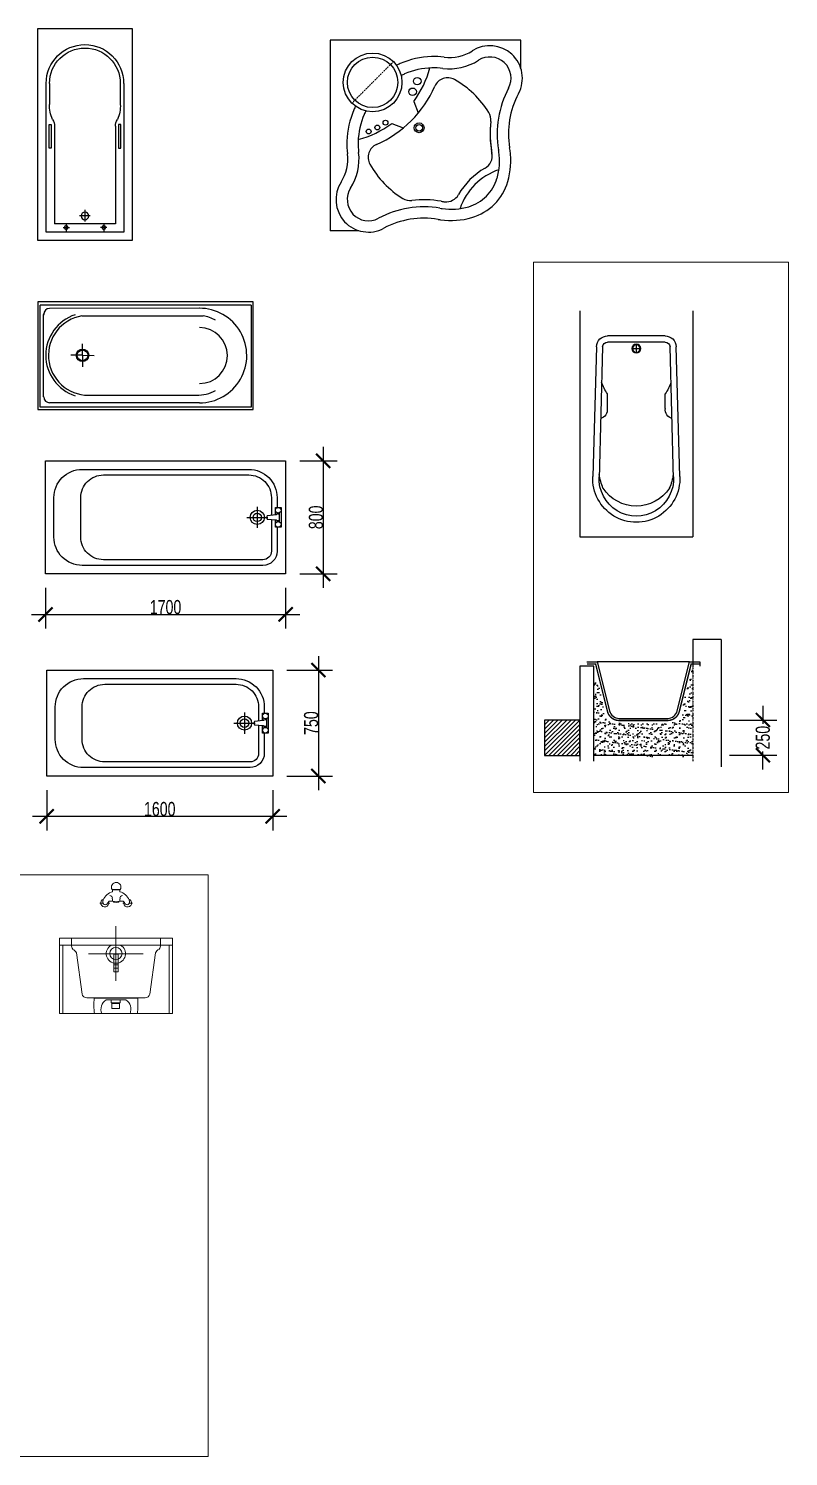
# Model space of a CAD drawing. Header units: inches. Extents: x 242965 to 445791, y 236206 to 423703.
# Drawn here: x 378535 to 383915, y 346538 to 356649 of the extents above; entities that cross this region are included whole.
import ezdxf

# ---------------------------------------------------------------- set-up
doc = ezdxf.new("R2010")
doc.units = ezdxf.units.IN
doc.header["$MEASUREMENT"] = 0
doc.linetypes.add('DASHDOTX2', pattern=[2, 1, -0.5, 0, -0.5])
doc.linetypes.add('XX', pattern=[1.75, 0.5, -0.25, 0.25, -0.25, 0.25, -0.25])
doc.layers.add('8', color=253, linetype='Continuous', lineweight=20)
doc.layers.add('9', color=251, linetype='Continuous', lineweight=13)
for name, color, linetype in [('A-Flor-Pfix', 140, 'Continuous'), ('A-Wall', 50, 'Continuous'), ('HATCH', 8, 'Continuous'), ('NOI-THAT-WC', 11, 'Continuous'), ('THIET-BI', 21, 'Continuous'), ('TOILET', 35, 'Continuous'), ('VD', 23, 'Continuous'), ('YELLOW', 2, 'XX')]:
    doc.layers.add(name, color=color, linetype=linetype)
doc.styles.add('DIM', font='hoatbif.shx', dxfattribs={"width": 0.75})
doc.dimstyles.new('100', dxfattribs={"dimscale": 0, "dimtxt": 100, "dimasz": 100, "dimexe": 100, "dimexo": 100, "dimgap": 1, "dimtad": 1, "dimzin": 12, "dimdsep": 46, "dimtxsty": 'DIM', "dimblk": 'ARCHTICK', "dimblk1": 'ARCHTICK', "dimblk2": 'OBLIQUE', "dimcen": 0, "dimdle": 100, "dimclrd": 4, "dimclre": 7, "dimclrt": 3, "dimaunit": 3, "dimadec": 0, "dimazin": 3, "dimtfac": 0.004, "dimtix": 1, "dimtmove": 2, "dimatfit": 3, "dimldrblk": 'ARCHTICK', "dimfxl": 1, "dimtolj": 1, "dimtzin": 13, "dimarcsym": 0})

# ---------------------------------------------------------------- blocks, each defined once
blk = doc.blocks.new('mc-bontam1')
for p, q in [((-27, 879), (2, 879)), ((2, 877), (-24, 877)), ((-24, 877), (-24, 863)), ((31, 879), (2, 879)), ((2, 877), (28, 877)), ((28, 877), (28, 863)), ((-114, 783), (-91, 783)), ((-59, 783), (-44, 783)), ((-17, 795), (-17, 790)), ((21, 795), (20, 790)), ((63, 783), (48, 783)), ((118, 783), (95, 783)), ((0, 232), (0, 619)), ((-315, 534), (315, 534)), ((-315, 485), (-315, 534)), ((315, 485), (315, 534)), ((389, 534), (385, 534)), ((389, 534), (400, 534)), ((-315, 485), (315, 485)), ((-280, 431), (-239, 139)), ((-194, 424), (193, 424)), ((-15, 421), (17, 421)), ((-15, 295), (-15, 421)), ((17, 421), (17, 295)), ((280, 431), (239, 139)), ((-15, 345), (17, 345)), ((-15, 321), (17, 321)), ((-15, 295), (17, 295)), ((-206, 113), (0, 113)), ((0, 109), (-155, 109)), ((206, 113), (0, 113)), ((0, 109), (155, 109)), ((-400, 0), (400, 0)), ((-70, 99), (0, 99)), ((-34, 97), (30, 97)), ((-34, 76), (-34, 97)), ((30, 76), (-34, 76)), ((-29, 73), (25, 73)), ((-29, 36), (-29, 73)), ((25, 36), (-29, 36)), ((70, 99), (0, 99)), ((25, 73), (25, 36)), ((30, 97), (30, 76)), ((-153, 0), (-100, 0)), ((153, 0), (100, 0))]:
    blk.add_line(p, q)
for points in [[(-315, 485), (-400, 485), (-400, 534), (-315, 534)], [(315, 534), (400, 534), (400, 485), (315, 485)], [(-400, 0), (-400, 485), (-377, 485), (-377, 0)], [(400, 0), (400, 485), (377, 485), (377, 0)]]:
    blk.add_lwpolyline(points)
blk.add_circle((0, 426), 43.5)
for centre, radius, start, end in [((0, 897), 31.8, 85.6915, 213.8887), ((4, 897), 31.8, 326.1113, 94.3085), ((-79, 784), 27.9, 106.6117, 15.7184), ((6, 764), 104, 106.7749, 156.8274), ((-44, 818), 19.3, 356.7969, 84.0407), ((-143, 798), 119, 359.3919, 9.1618), ((147, 798), 119, 170.8382, 180.6081), ((-2, 764), 104, 23.1726, 73.2251), ((48, 818), 19.3, 95.9593, 183.2031), ((83, 784), 27.9, 164.2816, 73.3883), ((-67, 792), 26.4, 152.265, 213.2794), ((-76, 786), 15.8, 213.2794, 326.7206), ((-21, 758), 45.6, 124.7035, 154.2868), ((-32, 737), 60.7, 79.3284, 104.4247), ((-2, 844), 51.6, 248.13, 273.9256), ((1, 866), 78.2, 256.8079, 270.4454), ((5, 844), 51.6, 266.0744, 291.87), ((3, 866), 78.2, 269.5546, 283.1921), ((36, 737), 60.7, 75.5753, 100.6716), ((25, 758), 45.6, 25.7132, 55.2965), ((79, 786), 15.8, 213.2794, 326.7206), ((70, 792), 26.4, 326.7206, 27.735), ((-265, 485), 50.3, 179.1624, 215.5798), ((-326, 407), 52.5, 26.8758, 67.1124), ((0, 425), 68.5, 118.6431, 61.3569), ((326, 407), 52.5, 112.8876, 153.1242), ((265, 485), 50.3, 324.4202, 0.8376), ((-209, 143), 30.7, 187.8935, 275.5634), ((420, 64), 576, 175.4873, 186.3588), ((-420, 64), 576, 353.6412, 4.5127), ((209, 143), 30.7, 264.4366, 352.1065), ((-26, 31), 80.2, 123.1567, 203.1094), ((26, 31), 80.2, 336.8906, 56.8433)]:
    blk.add_arc(centre, radius, start, end)
blk = doc.blocks.new('_ARCHTICK')
at = {"color": 0, "linetype": 'ByBlock', "const_width": 0.15}
blk.add_lwpolyline([(-0.5, -0.5), (0.5, 0.5)], dxfattribs=at)
blk = doc.blocks.new('*D547')
at = {"layer": '9', "color": 4, "lineweight": -2, "transparency": 16777216}
blk.add_line((380621, 353688), (380621, 352688), dxfattribs=at)
at = {"layer": '9', "color": 7, "lineweight": -2, "transparency": 16777216}
for p, q in [((380455, 353588), (380721, 353588)), ((380455, 352788), (380721, 352788))]:
    blk.add_line(p, q, dxfattribs=at)
at = {"layer": 'Defpoints', "color": 0, "transparency": 16777216}
for p in [(380355, 353588), (380355, 352788), (380621, 352788)]:
    blk.add_point(p, dxfattribs=at)
at = {"layer": '9', "color": 4, "lineweight": -2, "transparency": 16777216, "xscale": 100, "yscale": 100, "zscale": 100}
for p, rotation in [((380621, 353588), 90), ((380621, 352788), 270)]:
    blk.add_blockref('_ARCHTICK', p, dxfattribs=dict(at, rotation=rotation))
at = {"layer": '9', "color": 3, "transparency": 16777216, "insert": (380570, 353188), "char_height": 100, "attachment_point": 5, "rotation": 90, "style": 'DIM'}
blk.add_mtext('\\A1;800', dxfattribs=at)
blk = doc.blocks.new('_Oblique')
at = {"color": 0, "linetype": 'ByBlock', "lineweight": -2}
blk.add_line((-0.5, -0.5), (0.5, 0.5), dxfattribs=at)
blk = doc.blocks.new('A$C7CE9327B')
at = {"layer": 'A-Flor-Pfix', "linetype": 'Continuous'}
for p, q in [((1500, 475), (1500, 325)), ((1425, 400), (1575, 400))]:
    blk.add_line(p, q, dxfattribs=at)
blk.add_lwpolyline([(0, 0), (0, 800), (1700, 800), (1700, 0)], close=True, dxfattribs=at)
for points in [[(60, 260), (60, 540, -0.414214), (260, 740), (1440, 740, -0.414214), (1640, 540), (1640, 470, -0.414214)], [(250, 260), (250, 540, -0.414214), (410, 700), (1440, 700, -0.414214), (1600, 540), (1600, 415, -0.414214)], [(1638, 433), (1638, 423, -0.385832), (1633, 418), (1570, 412, 0.270314), (1570, 388), (1633, 382, -0.385832), (1638, 377), (1638, 367)], [(1638, 433), (1638, 423, -0.385832), (1633, 418), (1570, 412, 0.270314), (1570, 388), (1633, 382, -0.385832), (1638, 377), (1638, 367)], [(1640, 330), (1640, 160, -0.414214), (1540, 60), (260, 60, -0.414214), (60, 260)], [(1600, 385), (1600, 160, -0.414214), (1540, 100), (410, 100, -0.414214), (250, 260)]]:
    blk.add_lwpolyline(points, format="xyb", dxfattribs=at)
for points in [[(1628, 418), (1628, 470), (1648, 470), (1668, 470), (1668, 400), (1668, 330), (1648, 330), (1628, 330), (1628, 382)], [(1628, 418), (1628, 470), (1648, 470), (1668, 470), (1668, 400), (1668, 330), (1648, 330), (1628, 330), (1628, 382)], [(1648, 430), (1648, 420)], [(1648, 430), (1648, 420)], [(1658, 367), (1658, 433)], [(1658, 367), (1658, 433)], [(1648, 370), (1648, 380)], [(1648, 370), (1648, 380)]]:
    blk.add_lwpolyline(points, dxfattribs=at)
for centre, radius in [((1500, 400), 50), ((1500, 400), 30), ((1648, 450), 20), ((1648, 450), 20), ((1648, 350), 20), ((1648, 350), 20)]:
    blk.add_circle(centre, radius, dxfattribs=at)
blk = doc.blocks.new('*D548')
at = {"layer": '9', "color": 7, "lineweight": -2, "transparency": 16777216}
for p, q in [((378664, 351256), (378664, 350971)), ((380264, 351256), (380264, 350971))]:
    blk.add_line(p, q, dxfattribs=at)
at = {"layer": '9', "color": 4, "lineweight": -2, "transparency": 16777216}
blk.add_line((378564, 351071), (380364, 351071), dxfattribs=at)
at = {"layer": 'Defpoints', "color": 0, "transparency": 16777216}
for p in [(378664, 351356), (380264, 351356), (380264, 351071)]:
    blk.add_point(p, dxfattribs=at)
at = {"layer": '9', "color": 4, "lineweight": -2, "transparency": 16777216, "xscale": 100, "yscale": 100, "zscale": 100, "rotation": 180}
blk.add_blockref('_ARCHTICK', (378664, 351071), dxfattribs=at)
at = {"layer": '9', "color": 4, "lineweight": -2, "transparency": 16777216, "xscale": 100, "yscale": 100, "zscale": 100}
blk.add_blockref('_ARCHTICK', (380264, 351071), dxfattribs=at)
at = {"layer": '9', "color": 3, "transparency": 16777216, "insert": (379464, 351122), "char_height": 100, "attachment_point": 5, "style": 'DIM'}
blk.add_mtext('\\A1;1600', dxfattribs=at)
blk = doc.blocks.new('*D549')
at = {"layer": '9', "color": 7, "lineweight": -2, "transparency": 16777216}
for p, q in [((378655, 352688), (378655, 352401)), ((380355, 352688), (380355, 352401))]:
    blk.add_line(p, q, dxfattribs=at)
at = {"layer": '9', "color": 4, "lineweight": -2, "transparency": 16777216}
blk.add_line((378555, 352501), (380455, 352501), dxfattribs=at)
at = {"layer": 'Defpoints', "color": 0, "transparency": 16777216}
for p in [(378655, 352788), (380355, 352788), (380355, 352501)]:
    blk.add_point(p, dxfattribs=at)
at = {"layer": '9', "color": 4, "lineweight": -2, "transparency": 16777216, "xscale": 100, "yscale": 100, "zscale": 100, "rotation": 180}
blk.add_blockref('_ARCHTICK', (378655, 352501), dxfattribs=at)
at = {"layer": '9', "color": 4, "lineweight": -2, "transparency": 16777216, "xscale": 100, "yscale": 100, "zscale": 100}
blk.add_blockref('_ARCHTICK', (380355, 352501), dxfattribs=at)
at = {"layer": '9', "color": 3, "transparency": 16777216, "insert": (379505, 352552), "char_height": 100, "attachment_point": 5, "style": 'DIM'}
blk.add_mtext('\\A1;1700', dxfattribs=at)
blk = doc.blocks.new('A$C1FA165B1')
at = {"layer": 'A-Flor-Pfix', "linetype": 'Continuous'}
for p, q in [((1400, 450), (1400, 300)), ((1325, 375), (1475, 375))]:
    blk.add_line(p, q, dxfattribs=at)
blk.add_lwpolyline([(0, 0), (0, 750), (1600, 750), (1600, 0)], close=True, dxfattribs=at)
for points in [[(60, 260), (60, 490, -0.414214), (260, 690), (1340, 690, -0.414214), (1540, 490), (1540, 445, -0.414214)], [(250, 260), (250, 490, -0.414214), (410, 650), (1340, 650, -0.414214), (1500, 490), (1500, 390, -0.414214)], [(1538, 408), (1538, 398, -0.385832), (1533, 393), (1470, 387, 0.270314), (1470, 363), (1533, 357, -0.385832), (1538, 352), (1538, 342)], [(1538, 408), (1538, 398, -0.385832), (1533, 393), (1470, 387, 0.270314), (1470, 363), (1533, 357, -0.385832), (1538, 352), (1538, 342)], [(1540, 305), (1540, 160, -0.414214), (1440, 60), (260, 60, -0.414214), (60, 260)], [(1500, 360), (1500, 160, -0.414214), (1440, 100), (410, 100, -0.414214), (250, 260)]]:
    blk.add_lwpolyline(points, format="xyb", dxfattribs=at)
for points in [[(1528, 393), (1528, 445), (1548, 445), (1568, 445), (1568, 375), (1568, 305), (1548, 305), (1528, 305), (1528, 357)], [(1528, 393), (1528, 445), (1548, 445), (1568, 445), (1568, 375), (1568, 305), (1548, 305), (1528, 305), (1528, 357)], [(1548, 405), (1548, 395)], [(1548, 405), (1548, 395)], [(1558, 342), (1558, 408)], [(1558, 342), (1558, 408)], [(1548, 345), (1548, 355)], [(1548, 345), (1548, 355)]]:
    blk.add_lwpolyline(points, dxfattribs=at)
for centre, radius in [((1400, 375), 50), ((1400, 375), 30), ((1548, 425), 20), ((1548, 425), 20), ((1548, 325), 20), ((1548, 325), 20)]:
    blk.add_circle(centre, radius, dxfattribs=at)
blk = doc.blocks.new('*D550')
at = {"layer": '9', "color": 4, "lineweight": -2, "transparency": 16777216}
blk.add_line((380587, 352206), (380587, 351256), dxfattribs=at)
at = {"layer": '9', "color": 7, "lineweight": -2, "transparency": 16777216}
for p, q in [((380364, 352106), (380687, 352106)), ((380364, 351356), (380687, 351356))]:
    blk.add_line(p, q, dxfattribs=at)
at = {"layer": 'Defpoints', "color": 0, "transparency": 16777216}
for p in [(380264, 352106), (380264, 351356), (380587, 351356)]:
    blk.add_point(p, dxfattribs=at)
at = {"layer": '9', "color": 4, "lineweight": -2, "transparency": 16777216, "xscale": 100, "yscale": 100, "zscale": 100}
for p, rotation in [((380587, 352106), 90), ((380587, 351356), 270)]:
    blk.add_blockref('_ARCHTICK', p, dxfattribs=dict(at, rotation=rotation))
at = {"layer": '9', "color": 3, "transparency": 16777216, "insert": (380536, 351731), "char_height": 100, "attachment_point": 5, "rotation": 90, "style": 'DIM'}
blk.add_mtext('\\A1;750', dxfattribs=at)
blk = doc.blocks.new('A$C2A525D45')
at = {"layer": 'A-Flor-Pfix'}
for p, q in [((1525, 762), (0, 762)), ((0, 762), (0, 0)), ((1511, 739), (16, 739)), ((16, 16), (16, 739)), ((1144, 716), (82, 714)), ((1511, 739), (1511, 16)), ((1525, 0), (1525, 762)), ((41, 678), (41, 667)), ((41, 88), (41, 673)), ((311, 662), (1170, 662)), ((316, 383), (317, 465)), ((316, 383), (317, 465)), ((316, 383), (317, 465)), ((316, 383), (234, 384)), ((316, 383), (315, 301)), ((316, 383), (398, 382)), ((1511, 16), (16, 16)), ((1144, 46), (83, 46)), ((358, 100), (1123, 100)), ((0, 0), (1525, 0))]:
    blk.add_line(p, q, dxfattribs=at)
for radius in [44.4, 38.1]:
    blk.add_circle((316, 383), radius, dxfattribs=at)
for centre, radius, start, end in [((83, 673), 41.5, 90.1045, 180.0744), ((1144, 381), 335, 269.9459, 90.209), ((358, 383), 302, 108.1625, 251.8375), ((358, 383), 283, 99.4838, 270), ((1123, 383), 283, 61.4936, 80.5162), ((1144, 381), 198, 270, 90), ((1123, 383), 283, 270, 298.5064), ((83, 88), 41.1, 180, 269.9729)]:
    blk.add_arc(centre, radius, start, end, dxfattribs=at)
blk = doc.blocks.new('A$C1B4A5BBB')
at = {"layer": 'THIET-BI'}
for p, q in [((0, 0), (0, 1500)), ((0, 1500), (667, 1500)), ((667, 1500), (667, 0)), ((58, 58), (58, 1112)), ((83, 1112), (83, 963)), ((583, 1112), (583, 963)), ((608, 1112), (608, 58)), ((79, 652), (79, 820)), ((79, 820), (94, 820)), ((94, 820), (94, 652)), ((117, 809), (117, 117)), ((550, 809), (550, 117)), ((572, 820), (572, 652)), ((587, 820), (572, 820)), ((587, 652), (587, 820)), ((94, 652), (79, 652)), ((572, 652), (587, 652)), ((333, 216), (333, 133)), ((550, 117), (117, 117)), ((200, 118), (200, 60)), ((371, 173), (294, 173)), ((467, 118), (467, 60)), ((608, 58), (58, 58)), ((179, 91), (223, 91)), ((488, 91), (443, 91)), ((667, 0), (0, 0))]:
    blk.add_line(p, q, dxfattribs=at)
at = {"layer": 'THIET-BI', "extrusion": (0, 0, -1)}
for centre, major_axis, start_param, end_param in [((333, 1112), (194, 194), 3.926991, 7.068583), ((333, 1112), (177, 177), 3.926991, 7.068583), ((305, 951), (-157, 157), 5.059227, 5.553779), ((362, 951), (157, 157), 0.729407, 1.223958), ((46, 815), (-50.3, 50.3), 1.744055, 2.441525), ((621, 815), (50.3, 50.3), 3.841661, 4.53913), ((200, 91), (9.57, 9.57), 3.926991, 10.210176), ((333, 173), (19.1, 19.1), 3.926991, 10.210176), ((467, 91), (-9.57, 9.57), 5.497787, 11.780972)]:
    blk.add_ellipse(centre, major_axis=major_axis, ratio=1, start_param=start_param, end_param=end_param, dxfattribs=at)
blk = doc.blocks.new('A$C5AFA7E8C')
at = {"layer": 'NOI-THAT-WC'}
for p, q in [((0, 680.1), (0, 5)), ((675, 680.1), (0, 680.1)), ((675, 578.7), (675, 680.1)), ((295.6, 462.6), (311.4, 422.1)), ((217.5, 384.4), (258, 368.7)), ((101.4, 5), (0, 5))]:
    blk.add_line(p, q, dxfattribs=at)
at = {"layer": 'NOI-THAT-WC', "linetype": 'DASHDOTX2'}
blk.add_line((76.5, 456.7), (223.3, 603.6), dxfattribs=at)
at = {"layer": 'NOI-THAT-WC'}
for centre, radius in [((149.9, 530.2), 103.8), ((149.9, 530.2), 89.1), ((291.4, 496.8), 13.3), ((308, 534.3), 13.3), ((135.8, 356.1), 8.56), ((166.5, 370.3), 8.56), ((195.4, 387.4), 8.56), ((314.4, 369.3), 17.3), ((314.4, 369.3), 11.6)]:
    blk.add_circle(centre, radius, dxfattribs=at)
for centre, radius, start, end in [((564.9, 545), 115.1, 331.7761, 122.6538), ((367.4, 322.1), 299.6, 91.6827, 113.6658), ((366.9, 337.1), 284.7, 82.7339, 91.6827), ((421.9, 768.2), 190, 262.7339, 302.6538), ((421.9, 768.2), 150, 262.7339, 302.6538), ((564.9, 545), 75.1, 331.7761, 122.6538), ((374.7, 305.4), 317.9, 113.6658, 116.2006), ((374.7, 305.4), 277.9, 113.6658, 116.447), ((367.4, 322.1), 259.6, 91.6827, 113.6658), ((6.6, 673.5), 357.9, 323.8855, 345.067), ((366.9, 337.1), 244.7, 82.7339, 91.6827), ((1.1, 679), 402.9, 293.8059, 336.1941), ((415.4, 496.2), 50, 60.7756, 156.1941), ((276.7, 248.3), 334, 31.6259, 60.7756), ((930.7, 348.7), 340, 151.7761, 189.6232), ((930.7, 348.7), 340, 151.7761, 189.6232), ((930.7, 348.7), 300, 151.7761, 189.6232), ((358, 312.7), 299.6, 156.3342, 178.3173), ((374.7, 305.4), 317.9, 153.7994, 156.3342), ((358, 312.7), 259.6, 156.3342, 178.3173), ((358, 312.7), 259.6, 156.3342, 178.3173), ((374.7, 305.4), 277.9, 153.553, 156.3342), ((518.6, 397.3), 50, 353.2789, 31.6259), ((518.6, 397.3), 50, 353.2789, 31.6259), ((6.6, 673.5), 357.9, 284.933, 306.1145), ((930.7, 348.7), 365, 173.2789, 189.6232), ((930.7, 348.7), 365, 173.2789, 190.9357), ((343, 313.2), 284.7, 178.3173, 187.2661), ((343, 313.2), 244.7, 178.3173, 187.2661), ((183.9, 264.7), 50, 113.8059, 209.2244), ((-88.2, 258.2), 150, 327.3462, 7.2661), ((-88.2, 258.2), 190, 327.3462, 7.2661), ((523.3, 270), 50, 299.2318, 10.9357), ((302.7, 242.2), 272, 8.065, 9.6232), ((375.1, 252.5), 198.9, 4.8399, 8.065), ((375.1, 252.5), 223.9, 343.8539, 8.065), ((302.7, 242.2), 297, 8.065, 9.6232), ((375.1, 252.5), 263.9, 343.8539, 8.065), ((302.7, 242.2), 337, 8.065, 9.6232), ((431.7, 403.4), 334, 209.2244, 238.3741), ((667, 13), 244.4, 119.2318, 150.6996), ((667, 13), 219.4, 108.6914, 161.3086), ((135.1, 115.1), 115.1, 147.3462, 298.2239), ((135.1, 115.1), 75.1, 147.3462, 298.2239), ((449, 231.1), 146.9, 315, 343.8539), ((449, 231.1), 186.9, 315, 343.8539), ((282.8, 161.5), 50, 238.3741, 276.7211), ((282.8, 161.5), 50, 238.3741, 276.7211), ((331.4, -250.6), 365, 80.3768, 96.7211), ((331.4, -250.6), 365, 80.3768, 96.7211), ((437.9, 377.4), 272, 260.3768, 261.935), ((427.6, 305), 198.9, 261.935, 263.3173), ((410.3, 157.1), 50, 263.3173, 330.6996), ((449, 231.1), 146.9, 286.1461, 315), ((331.4, -250.6), 340, 80.3768, 118.2239), ((331.4, -250.6), 340, 80.3768, 118.2239), ((331.4, -250.6), 340, 80.3768, 118.2239), ((437.9, 377.4), 297, 260.3768, 261.935), ((427.6, 305), 263.9, 261.935, 286.1461), ((427.6, 305), 223.9, 261.935, 286.1461), ((427.6, 305), 223.9, 261.935, 286.1461), ((449, 231.1), 186.9, 286.1461, 315), ((331.4, -250.6), 300, 80.3768, 118.2239), ((437.9, 377.4), 337, 260.3768, 261.935)]:
    blk.add_arc(centre, radius, start, end, dxfattribs=at)
blk = doc.blocks.new('*D591')
at = {"color": 4, "lineweight": -2, "transparency": 16777216}
for p, q in [((383734, 351853), (383734, 351725)), ((383734, 351403), (383734, 351530))]:
    blk.add_line(p, q, dxfattribs=at)
at = {"color": 7, "lineweight": -2, "transparency": 16777216}
for p, q in [((383499, 351753), (383834, 351753)), ((383499, 351503), (383834, 351503))]:
    blk.add_line(p, q, dxfattribs=at)
at = {"layer": 'Defpoints', "color": 0, "transparency": 16777216}
for p in [(383399, 351753), (383734, 351753), (383399, 351503)]:
    blk.add_point(p, dxfattribs=at)
at = {"color": 4, "lineweight": -2, "transparency": 16777216, "xscale": 100, "yscale": 100, "zscale": 100}
for p, rotation in [((383734, 351753), 90), ((383734, 351503), 270)]:
    blk.add_blockref('_ARCHTICK', p, dxfattribs=dict(at, rotation=rotation))
at = {"color": 3, "transparency": 16777216, "insert": (383734, 351628), "char_height": 100, "attachment_point": 5, "rotation": 90, "style": 'DIM'}
blk.add_mtext('\\A1;250', dxfattribs=at)
blk = doc.blocks.new('BONTAM1500X700-1')
for p, q in [((88, 321), (1131, 349)), ((0, -231), (0, 231)), ((50, -231), (50, 231)), ((89, 271), (1150, 300)), ((586, 233), (467, 231)), ((68, 0), (138, 0)), ((103, 35), (103, -30)), ((1131, -349), (88, -321)), ((1150, -300), (89, -271)), ((586, -233), (467, -231))]:
    blk.add_line(p, q)
for radius in [35, 30]:
    blk.add_circle((103, 0), radius)
for centre, radius, start, end in [((1150, 0), 350, 266.8756, 93.1244), ((90, 231), 90, 91.5622, 180), ((90, 231), 40, 91.5622, 180), ((266, -49), 345, 54.3996, 71.912), ((594, 308), 74.9, 263.7235, 343.6053), ((1042, -204), 507, 68.7188, 81.7499), ((1150, 0), 300, 266.8756, 93.1244), ((1051, 1), 319, 303.2276, 56.7724), ((90, -231), 90, 180, 268.4378), ((90, -231), 40, 180, 268.4378), ((266, 49), 345, 288.088, 305.6004), ((594, -308), 74.9, 16.3947, 96.2765), ((1077, 41), 340, 276.2946, 295.8939)]:
    blk.add_arc(centre, radius, start, end)

msp = doc.modelspace()

# ---------------------------------------------------------------- hatches: boundary and pattern name
at = {"layer": 'HATCH', "ltscale": 5}
h = msp.add_hatch(dxfattribs=at)
h.set_pattern_fill('AR-SAND', color=256, scale=25, style=0)
h.set_pattern_definition([(142.5, (323707.07, 430884.68), (1.574834, 48.170594), [0, -38, 0, -42.5, 0, -40.625]), (172.5, (323707.07, 430884.68), (-44.244418, 70.55365), [0, -20.5, 0, -34.25, 0, -13.125]), (212.5, (323737.82, 430884.68), (-77.853547, 0.141476), [0, -12.5, 0, -45, 0, -58.75]), (222.5, (323737.82, 430884.68), (-75.153165, 21.94189), [0, -6.25, 0, -29.5, 0, -33.75])])
edge = h.paths.add_edge_path()
edge.add_ellipse((383060.133, 351834.591), major_axis=(-70.711, 70.711), ratio=1, start_angle=135, end_angle=210.9637565)
edge.add_line((383157.148, 351810.337), (383238.211, 352134.591))
edge.add_line((383238.211, 352134.591), (383238.211, 351494.591))
edge.add_line((383238.211, 351494.591), (382538.211, 351494.591))
edge.add_line((382538.211, 351494.591), (382538.211, 352134.591))
edge.add_line((382538.211, 352134.591), (382619.274, 351810.337))
edge.add_ellipse((382716.289, 351834.591), major_axis=(-70.711, 70.711), ratio=1, start_angle=59.0362435, end_angle=135)
edge.add_line((382716.289, 351734.591), (383060.133, 351734.591))
h = msp.add_hatch(dxfattribs=at)
h.set_pattern_fill('ANSI31', color=256, scale=175, style=0)
h.set_pattern_definition([(45, (188931.728, 306862.457), (-15.4679608, 15.4679608), [])])
h.paths.add_polyline_path([(382438.211, 351752.591), (382188.211, 351752.591), (382188.211, 351502.591), (382438.211, 351502.591)])

# ---------------------------------------------------------------- linework, layer by layer
at = {"ltscale": 5}
for p, q in [((382438.211, 354649.774), (382438.211, 353049.774)), ((383238.211, 354649.774), (383238.211, 353049.774)), ((382438.211, 353049.774), (383238.211, 353049.774))]:
    msp.add_line(p, q, dxfattribs=at)
at = {"ltscale": 5, "const_width": 10}
msp.add_lwpolyline([(382488.211, 352149.591), (382549.923, 352149.591), (382633.826, 351813.975, 0.344150731), (382716.289, 351749.591), (383060.133, 351749.591, 0.344150731), (383142.595, 351813.975), (383226.499, 352149.591), (383288.211, 352149.591)], format="xyb", dxfattribs=at)
at = {"layer": '8'}
msp.add_lwpolyline([(382109.975, 354995.847), (383915.214, 354995.847), (383915.214, 351239.159), (382109.975, 351239.159)], close=True, dxfattribs=at)
at = {"layer": '9'}
msp.add_lwpolyline([(369612.837, 350655.77), (379806.133, 350655.77), (379806.133, 346538.303), (369612.837, 346538.303)], close=True, dxfattribs=at)
at = {"layer": 'A-Wall'}
for p, q in [((383238.211, 352322.591), (383238.211, 352134.591)), ((383438.211, 352322.591), (383238.211, 352322.591)), ((383438.211, 352322.591), (383438.211, 351422.591)), ((383238.211, 351502.591), (382538.211, 351502.591))]:
    msp.add_line(p, q, dxfattribs=at)
msp.add_lwpolyline([(382538.211, 351462.591), (382538.211, 352134.591), (382438.211, 352134.591), (382438.211, 351462.591)], dxfattribs=at)
at = {"layer": 'TOILET', "ltscale": 5}
for p, q in [((383288.211, 352164.591), (383288.211, 352134.591)), ((383238.211, 352134.591), (383238.211, 352134.591))]:
    msp.add_line(p, q, dxfattribs=at)
at = {"layer": 'TOILET'}
msp.add_lwpolyline([(382188.211, 351502.591), (382438.211, 351502.591), (382438.211, 351752.591), (382188.211, 351752.591)], close=True, dxfattribs=at)
at = {"layer": 'VD', "ltscale": 5}
msp.add_line((383214.788, 352164.591), (382561.634, 352164.591), dxfattribs=at)
msp.add_lwpolyline([(382488.211, 352164.591), (382561.634, 352164.591), (382648.379, 351817.613, 0.344150731), (382716.289, 351764.591), (383060.133, 351764.591, 0.344150731), (383128.043, 351817.613), (383214.788, 352164.591), (383288.211, 352164.591)], format="xyb", dxfattribs=at)
at = {"layer": 'YELLOW', "ltscale": 5}
msp.add_line((383238.211, 352134.591), (383238.211, 351462.591), dxfattribs=at)

# ---------------------------------------------------------------- block references
at = {"layer": '9'}
for name, p in [('A$C1B4A5BBB', (378601.047, 355149.179)), ('A$C2A525D45', (378601.047, 353952.55)), ('A$C7CE9327B', (378654.659, 352787.926)), ('A$C1FA165B1', (378664.016, 351355.965)), ('mc-bontam1', (379153.677, 349673.699))]:
    msp.add_blockref(name, p, dxfattribs=at)
at = {"layer": '9', "xscale": 2, "yscale": 2, "zscale": 2}
msp.add_blockref('A$C5AFA7E8C', (380671.517, 355207.841), dxfattribs=at)
at = {"layer": 'VD', "ltscale": 5, "xscale": -0.8800000000046566, "yscale": 0.8800000000046566, "zscale": 0.8800000000046566, "rotation": 90}
msp.add_blockref('BONTAM1500X700-1', (382838.211, 354473.4), dxfattribs=at)

# ---------------------------------------------------------------- dimensions: what is measured, and where the dimension line sits
dim = msp.add_linear_dim(base=(383734.468, 351752.591), p1=(383399.386, 351502.591), p2=(383399.386, 351752.591), angle=90, dimstyle='100', override={"dimscale": 1})
dim.commit()
dim.dimension.update_dxf_attribs({"geometry": '*D591', "text_midpoint": (383734.468, 351627.591), "dimtype": 160})
at = {"layer": '9'}
for base, p1, p2, picture, middle in [((380620.99, 352787.926), (380354.659, 353587.926), (380354.659, 352787.926), '*D547', (380569.99, 353187.926)), ((380586.974, 351355.965), (380264.016, 352105.965), (380264.016, 351355.965), '*D550', (380535.974, 351730.965))]:
    dim = msp.add_linear_dim(base=base, p1=p1, p2=p2, angle=90, dimstyle='100', override={"dimscale": 1}, dxfattribs=at)
    dim.commit()
    dim.dimension.update_dxf_attribs({"geometry": picture, "text_midpoint": middle})
for base, p1, p2, picture, middle in [((380354.659, 352500.791), (378654.659, 352787.926), (380354.659, 352787.926), '*D549', (379504.659, 352551.791)), ((380264.016, 351070.752), (378664.016, 351355.965), (380264.016, 351355.965), '*D548', (379464.016, 351121.752))]:
    dim = msp.add_linear_dim(base=base, p1=p1, p2=p2, dimstyle='100', override={"dimscale": 1}, dxfattribs=at)
    dim.commit()
    dim.dimension.update_dxf_attribs({"geometry": picture, "text_midpoint": middle})

doc.saveas('drawing.dxf')
